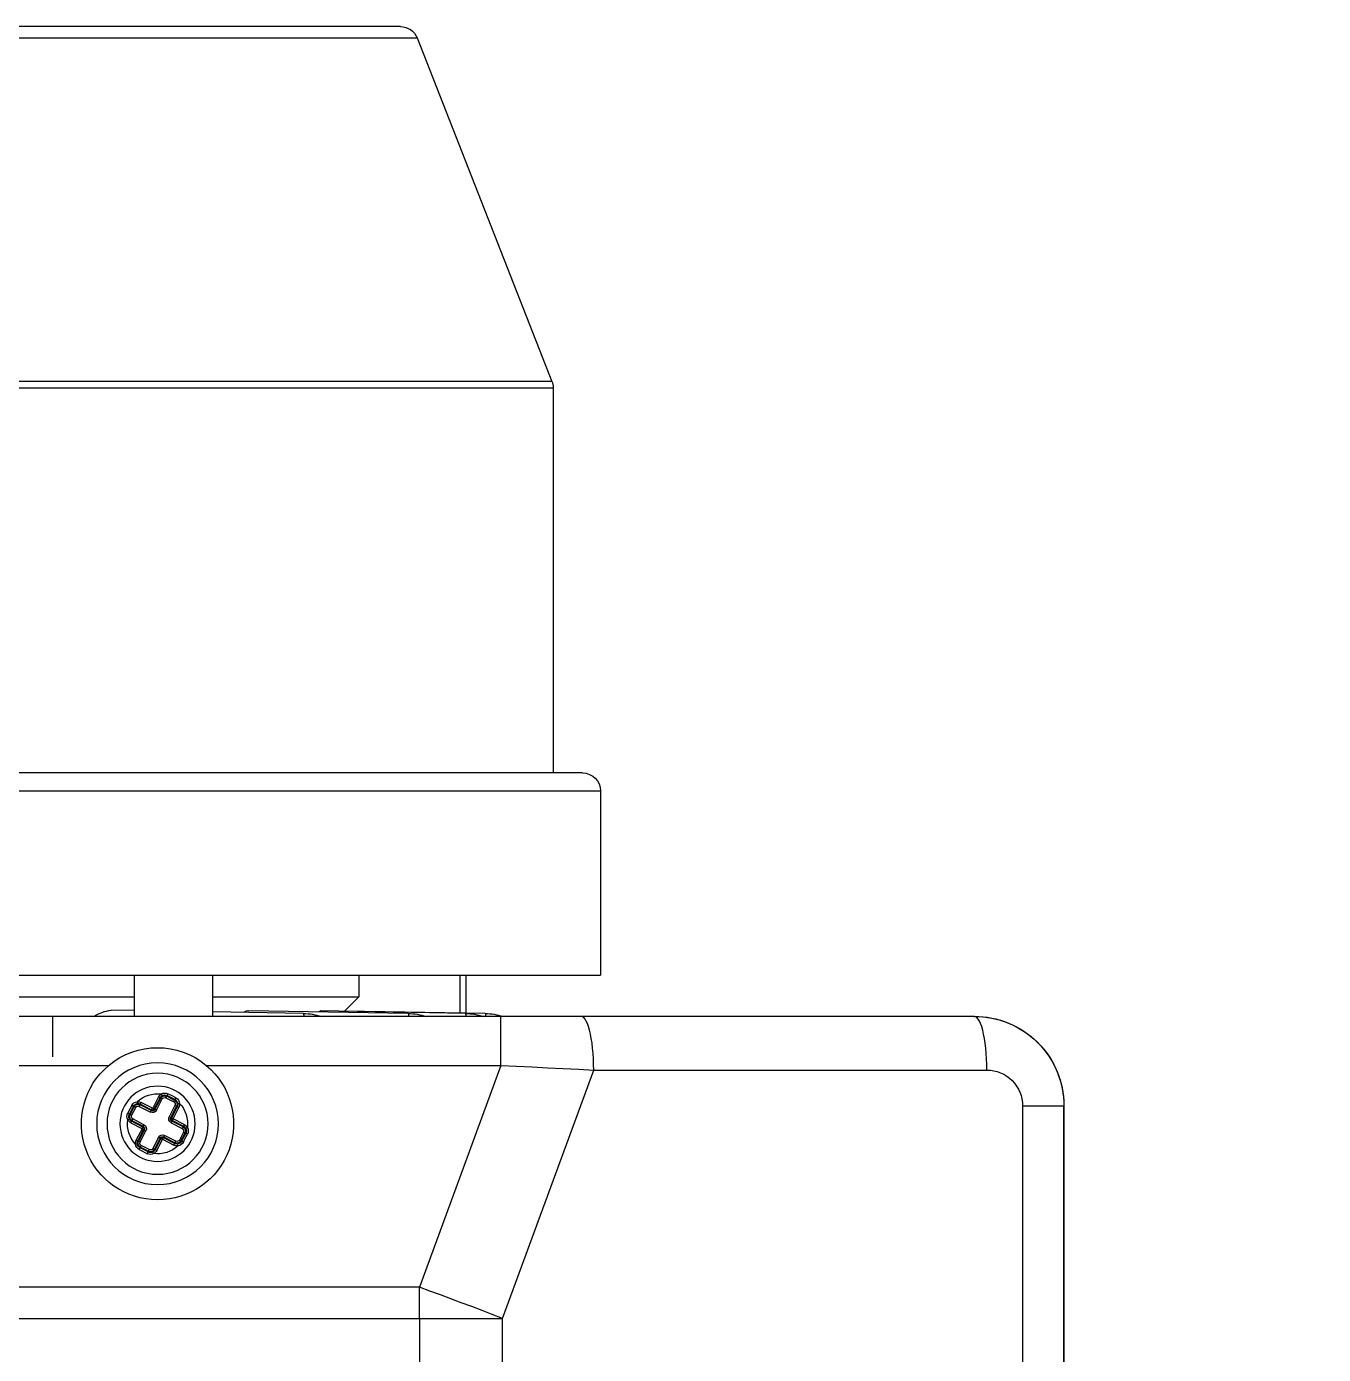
# Model space of a CAD drawing. Header units: millimetres. Extents: x -294625 to 2136527, y -251383 to 128331.
# Drawn here: x 1087848.3 to 1087920.7, y -78089.6 to -78015.5 of the extents above; entities that cross this region are included whole.
import ezdxf

# ---------------------------------------------------------------- set-up
doc = ezdxf.new("R2010")
doc.units = ezdxf.units.MM
doc.layers.add('N3-NOTE', color=11, linetype='Continuous', lineweight=13)
doc.styles.add('P-VNTIMEH', font='vntimeh.shx', dxfattribs={"width": 0.75, "height": 300})
doc.dimstyles.new('N-NOTE', dxfattribs={"dimtxt": 200, "dimasz": 30, "dimexe": 50, "dimexo": 50, "dimgap": 100, "dimtad": 1, "dimdec": 0, "dimdsep": 46, "dimtxsty": 'P-VNTIMEH', "dimblk": 'OPEN30', "dimcen": 0, "dimse1": 1, "dimse2": 1, "dimclrd": 256, "dimclre": 7, "dimclrt": 256, "dimadec": 0, "dimazin": 0, "dimtfac": 1, "dimtdec": 0, "dimtix": 1, "dimtmove": 2, "dimatfit": 3, "dimldrblk": 'OPEN30', "dimfxl": 1, "dimtolj": 1, "dimtzin": 0, "dimarcsym": 0})

# ---------------------------------------------------------------- blocks, each defined once
blk = doc.blocks.new('MB bom')
at = {"color": 8, "linetype": 'Continuous'}
for p, q in [((-198921.422, 638726.174), (-199017.78, 638726.174)), ((-199017.751, 638726.173), (-198921.452, 638726.174)), ((-198921.452, 638723.869), (-198921.452, 638726.174)), ((-198921.452, 638723.869), (-199017.751, 638723.868)), ((-198919.452, 638699.906), (-198919.452, 638721.869)), ((-198919.452, 638721.869), (-198919.138, 638721.865)), ((-198919.138, 638721.865), (-198918.828, 638721.854)), ((-198918.828, 638721.854), (-198918.525, 638721.835)), ((-198918.525, 638721.835), (-198918.231, 638721.809)), ((-198918.231, 638721.809), (-198917.952, 638721.776)), ((-198917.952, 638721.776), (-198917.688, 638721.736)), ((-198917.688, 638721.736), (-198917.444, 638721.69)), ((-198917.444, 638721.69), (-198917.222, 638721.639)), ((-198917.222, 638721.639), (-198917.025, 638721.582)), ((-198917.025, 638721.582), (-198916.854, 638721.521)), ((-198916.854, 638721.521), (-198916.711, 638721.456)), ((-198916.711, 638721.456), (-198916.598, 638721.388)), ((-198916.598, 638721.388), (-198916.517, 638721.318)), ((-198916.517, 638721.318), (-198916.468, 638721.246)), ((-198916.468, 638721.246), (-198916.452, 638721.174)), ((-198916.452, 638721.174), (-198916.452, 638699.211)), ((-198916.451, 638721.161), (-198916.451, 638669.667)), ((-198914.151, 638637.541), (-198914.151, 638700.291)), ((-198903.851, 638700.291), (-198914.151, 638700.291)), ((-198903.851, 638630.346), (-198903.851, 638700.291)), ((-198933.325, 638694.811), (-198919.452, 638699.906)), ((-198919.408, 638699.054), (-198919.452, 638699.906)), ((-198919.452, 638699.906), (-198919.138, 638699.902)), ((-198919.138, 638699.902), (-198918.828, 638699.891)), ((-198918.828, 638699.891), (-198918.524, 638699.872)), ((-198918.524, 638699.872), (-198918.231, 638699.846)), ((-198918.231, 638699.846), (-198917.952, 638699.813)), ((-198917.952, 638699.813), (-198917.688, 638699.774)), ((-198917.688, 638699.774), (-198917.444, 638699.728)), ((-198917.444, 638699.728), (-198917.222, 638699.676)), ((-198917.222, 638699.676), (-198917.024, 638699.62)), ((-198917.024, 638699.62), (-198916.853, 638699.559)), ((-198916.853, 638699.559), (-198916.711, 638699.494)), ((-198916.711, 638699.494), (-198916.598, 638699.426)), ((-198919.364, 638698.196), (-198919.408, 638699.054)), ((-198916.598, 638699.426), (-198916.517, 638699.356)), ((-198916.517, 638699.356), (-198916.468, 638699.284)), ((-198916.468, 638699.284), (-198916.452, 638699.211)), ((-198916.452, 638699.211), (-198916.451, 638694.727)), ((-198902.851, 638699.291), (-198902.851, 638630.346)), ((-198919.32, 638697.333), (-198919.364, 638698.196)), ((-198919.276, 638696.466), (-198919.32, 638697.333)), ((-198881.34, 638697.641), (-198902.851, 638697.641)), ((-198881.34, 638577.441), (-198881.34, 638697.641)), ((-198880.975, 638697.572), (-198880.975, 638577.51)), ((-198861.785, 638690.04), (-198880.975, 638697.572)), ((-198919.233, 638695.597), (-198919.276, 638696.466)), ((-198919.19, 638694.727), (-198919.233, 638695.597)), ((-199005.877, 638694.811), (-198933.325, 638694.811)), ((-198933.325, 638694.811), (-198933.105, 638694.242)), ((-198933.325, 638690.176), (-198933.325, 638694.811)), ((-198919.19, 638694.727), (-198931.582, 638690.176)), ((-198919.19, 638678.267), (-198919.19, 638694.727)), ((-198919.19, 638694.727), (-198916.451, 638694.727)), ((-198916.451, 638694.727), (-198916.451, 638604.291)), ((-198933.105, 638694.242), (-198932.885, 638693.669)), ((-198932.885, 638693.669), (-198932.665, 638693.092)), ((-198916.437, 638693.856), (-198916.451, 638693.856)), ((-198916.375, 638693.856), (-198916.437, 638693.856)), ((-198916.329, 638693.855), (-198916.375, 638693.856)), ((-198916.3, 638693.854), (-198916.329, 638693.855)), ((-198916.291, 638693.852), (-198916.3, 638693.854)), ((-198916.291, 638693.852), (-198916.153, 638685.987)), ((-198932.665, 638693.092), (-198932.446, 638692.512)), ((-198932.446, 638692.512), (-198932.228, 638691.93)), ((-198916.437, 638692.756), (-198916.451, 638692.756)), ((-198916.375, 638692.756), (-198916.437, 638692.756)), ((-198916.329, 638692.755), (-198916.375, 638692.756)), ((-198916.3, 638692.754), (-198916.329, 638692.755)), ((-198916.291, 638692.752), (-198916.3, 638692.754)), ((-198916.291, 638692.752), (-198916.149, 638684.656)), ((-198916.272, 638692.791), (-198914.151, 638692.791)), ((-198914.151, 638692.43), (-198916.266, 638692.43)), ((-198932.228, 638691.93), (-198932.011, 638691.347)), ((-198932.011, 638691.347), (-198931.796, 638690.762)), ((-198931.796, 638690.762), (-198931.582, 638690.176)), ((-198933.325, 638690.176), (-199005.877, 638690.176)), ((-198933.324, 638613.284), (-198933.325, 638690.176)), ((-198933.325, 638690.176), (-198931.582, 638690.176)), ((-198931.582, 638690.176), (-198931.581, 638613.284)), ((-198861.785, 638585.042), (-198861.785, 638690.04)), ((-198916.437, 638689.556), (-198916.451, 638689.556)), ((-198916.375, 638689.556), (-198916.437, 638689.556)), ((-198916.329, 638689.555), (-198916.375, 638689.556)), ((-198916.3, 638689.554), (-198916.329, 638689.555)), ((-198916.291, 638689.552), (-198916.3, 638689.554)), ((-198916.291, 638689.552), (-198916.135, 638680.616)), ((-198861.151, 638689.11), (-198861.151, 638585.973)), ((-198915.351, 638686.791), (-198916.154, 638685.989)), ((-198915.351, 638678.607), (-198915.351, 638686.791)), ((-198914.151, 638686.791), (-198915.351, 638686.791)), ((-198916.171, 638685.968), (-198916.172, 638685.967)), ((-198916.153, 638685.987), (-198916.171, 638685.968)), ((-198916.149, 638684.656), (-198916.17, 638684.599)), ((-198916.17, 638684.599), (-198916.203, 638684.548)), ((-198916.437, 638683.706), (-198916.451, 638683.706)), ((-198916.375, 638683.706), (-198916.437, 638683.706)), ((-198916.329, 638683.705), (-198916.375, 638683.706)), ((-198916.3, 638683.704), (-198916.329, 638683.705)), ((-198916.291, 638683.702), (-198916.3, 638683.704)), ((-198916.291, 638683.702), (-198916.202, 638678.607)), ((-198916.16, 638680.501), (-198916.232, 638680.353)), ((-198916.135, 638680.616), (-198916.16, 638680.501)), ((-198914.151, 638678.607), (-198916.451, 638678.607)), ((-198923.679, 638676.686), (-198923.58, 638676.672)), ((-198923.639, 638676.45), (-198923.551, 638676.496)), ((-198923.511, 638676.517), (-198923.551, 638676.496)), ((-198923.551, 638676.496), (-198923.229, 638675.872)), ((-198923.511, 638676.517), (-198923.422, 638676.562)), ((-198923.189, 638675.893), (-198923.511, 638676.517)), ((-198923.476, 638676.985), (-198923.297, 638677.075)), ((-198923.476, 638676.985), (-198923.467, 638676.968)), ((-198923.467, 638676.968), (-198923.458, 638676.951)), ((-198923.458, 638676.951), (-198923.45, 638676.935)), ((-198923.45, 638676.935), (-198923.442, 638676.92)), ((-198923.442, 638676.92), (-198923.436, 638676.908)), ((-198923.436, 638676.908), (-198923.43, 638676.899)), ((-198923.43, 638676.899), (-198923.427, 638676.892)), ((-198923.427, 638676.892), (-198923.425, 638676.889)), ((-198922.981, 638677.118), (-198923.425, 638676.889)), ((-198923.404, 638676.849), (-198923.425, 638676.889)), ((-198923.422, 638676.562), (-198923.1, 638675.939)), ((-198923.404, 638676.849), (-198922.96, 638677.078)), ((-198923.404, 638676.849), (-198923.359, 638676.761)), ((-198922.914, 638676.99), (-198923.359, 638676.761)), ((-198923.297, 638677.075), (-198923.029, 638677.216)), ((-198923.029, 638677.216), (-198923.02, 638677.198)), ((-198923.02, 638677.198), (-198923.012, 638677.181)), ((-198923.012, 638677.181), (-198923.003, 638677.165)), ((-198923.003, 638677.165), (-198922.996, 638677.15)), ((-198922.996, 638677.15), (-198922.99, 638677.138)), ((-198922.99, 638677.138), (-198922.985, 638677.128)), ((-198922.985, 638677.128), (-198922.982, 638677.122)), ((-198922.982, 638677.122), (-198922.981, 638677.118)), ((-198922.96, 638677.078), (-198922.981, 638677.118)), ((-198922.96, 638677.078), (-198922.914, 638676.99)), ((-198922.628, 638676.972), (-198922.716, 638676.926)), ((-198922.395, 638676.302), (-198922.716, 638676.926)), ((-198922.666, 638677.206), (-198922.712, 638677.118)), ((-198922.628, 638676.972), (-198922.587, 638676.993)), ((-198922.628, 638676.972), (-198922.306, 638676.348)), ((-198922.499, 638677.038), (-198922.587, 638676.993)), ((-198922.266, 638676.369), (-198922.587, 638676.993)), ((-198922.499, 638677.038), (-198922.177, 638676.415)), ((-198922.166, 638676.411), (-198921.542, 638676.733)), ((-198921.496, 638676.644), (-198922.12, 638676.322)), ((-198922.1, 638676.282), (-198921.476, 638676.604)), ((-198921.43, 638676.515), (-198922.054, 638676.194)), ((-198921.496, 638676.644), (-198921.542, 638676.733)), ((-198921.476, 638676.604), (-198921.496, 638676.644)), ((-198921.43, 638676.515), (-198921.476, 638676.604)), ((-198921.324, 638676.674), (-198921.31, 638676.773)), ((-198921.232, 638676.452), (-198921.143, 638676.498)), ((-198921.143, 638676.498), (-198921.103, 638676.518)), ((-198921.143, 638676.498), (-198920.914, 638676.053)), ((-198921.103, 638676.518), (-198921.1, 638676.52)), ((-198920.874, 638676.074), (-198921.103, 638676.518)), ((-198921.1, 638676.52), (-198921.094, 638676.524)), ((-198921.094, 638676.524), (-198921.084, 638676.529)), ((-198921.084, 638676.529), (-198921.072, 638676.535)), ((-198921.072, 638676.535), (-198921.058, 638676.543)), ((-198921.058, 638676.543), (-198921.042, 638676.551)), ((-198921.042, 638676.551), (-198921.025, 638676.56)), ((-198921.025, 638676.56), (-198921.007, 638676.569)), ((-198921.007, 638676.569), (-198920.917, 638676.391)), ((-198923.945, 638675.494), (-198923.321, 638675.815)), ((-198923.318, 638675.826), (-198923.639, 638676.45)), ((-198923.321, 638675.815), (-198923.276, 638675.727)), ((-198923.318, 638675.826), (-198923.229, 638675.872)), ((-198923.189, 638675.893), (-198923.229, 638675.872)), ((-198923.189, 638675.893), (-198923.1, 638675.939)), ((-198922.306, 638676.348), (-198922.395, 638676.302)), ((-198922.306, 638676.348), (-198922.266, 638676.369)), ((-198922.177, 638676.415), (-198922.266, 638676.369)), ((-198922.166, 638676.411), (-198922.12, 638676.322)), ((-198922.1, 638676.282), (-198922.12, 638676.322)), ((-198922.1, 638676.282), (-198922.054, 638676.194)), ((-198921.69, 638675.488), (-198921.066, 638675.809)), ((-198921.003, 638676.007), (-198921.232, 638676.452)), ((-198921.066, 638675.809), (-198921.02, 638675.721)), ((-198921.003, 638676.007), (-198920.914, 638676.053)), ((-198920.917, 638676.391), (-198920.777, 638676.122)), ((-198920.914, 638676.053), (-198920.874, 638676.074)), ((-198920.875, 638675.804), (-198920.787, 638675.757)), ((-198920.874, 638676.074), (-198920.871, 638676.075)), ((-198920.871, 638676.075), (-198920.864, 638676.078)), ((-198920.864, 638676.078), (-198920.854, 638676.083)), ((-198920.854, 638676.083), (-198920.842, 638676.089)), ((-198920.842, 638676.089), (-198920.828, 638676.096)), ((-198920.828, 638676.096), (-198920.811, 638676.105)), ((-198920.811, 638676.105), (-198920.794, 638676.113)), ((-198920.794, 638676.113), (-198920.777, 638676.122)), ((-198924.115, 638675.322), (-198924.026, 638675.277)), ((-198924.072, 638674.989), (-198924.057, 638674.996)), ((-198924.057, 638674.996), (-198924.045, 638675.002)), ((-198924.045, 638675.002), (-198924.035, 638675.007)), ((-198924.035, 638675.007), (-198924.028, 638675.01)), ((-198924.028, 638675.01), (-198924.025, 638675.012)), ((-198923.985, 638675.032), (-198924.025, 638675.012)), ((-198924.025, 638675.012), (-198923.796, 638674.567)), ((-198923.985, 638675.032), (-198923.897, 638675.078)), ((-198923.756, 638674.588), (-198923.985, 638675.032)), ((-198923.945, 638675.494), (-198923.9, 638675.405)), ((-198923.276, 638675.727), (-198923.9, 638675.405)), ((-198923.879, 638675.365), (-198923.9, 638675.405)), ((-198923.897, 638675.078), (-198923.668, 638674.634)), ((-198923.879, 638675.365), (-198923.255, 638675.686)), ((-198923.879, 638675.365), (-198923.833, 638675.276)), ((-198923.209, 638675.598), (-198923.833, 638675.276)), ((-198923.255, 638675.686), (-198923.276, 638675.727)), ((-198923.255, 638675.686), (-198923.209, 638675.598)), ((-198921.799, 638675.147), (-198921.71, 638675.193)), ((-198921.477, 638674.523), (-198921.799, 638675.147)), ((-198921.71, 638675.193), (-198921.67, 638675.213)), ((-198921.71, 638675.193), (-198921.389, 638674.569)), ((-198921.69, 638675.488), (-198921.644, 638675.399)), ((-198921.67, 638675.213), (-198921.581, 638675.259)), ((-198921.348, 638674.589), (-198921.67, 638675.213)), ((-198921.02, 638675.721), (-198921.644, 638675.399)), ((-198921.644, 638675.399), (-198921.624, 638675.359)), ((-198921.624, 638675.359), (-198921, 638675.681)), ((-198921.624, 638675.359), (-198921.578, 638675.27)), ((-198921.581, 638675.259), (-198921.26, 638674.635)), ((-198920.954, 638675.592), (-198921.578, 638675.27)), ((-198921.02, 638675.721), (-198921, 638675.681)), ((-198921, 638675.681), (-198920.954, 638675.592)), ((-198924.122, 638674.963), (-198924.105, 638674.972)), ((-198923.982, 638674.695), (-198924.122, 638674.963)), ((-198924.105, 638674.972), (-198924.088, 638674.981)), ((-198924.088, 638674.981), (-198924.072, 638674.989)), ((-198923.892, 638674.517), (-198923.982, 638674.695)), ((-198923.892, 638674.517), (-198923.874, 638674.526)), ((-198923.874, 638674.526), (-198923.857, 638674.534)), ((-198923.857, 638674.534), (-198923.841, 638674.543)), ((-198923.841, 638674.543), (-198923.827, 638674.55)), ((-198923.827, 638674.55), (-198923.815, 638674.557)), ((-198923.815, 638674.557), (-198923.806, 638674.562)), ((-198923.806, 638674.562), (-198923.799, 638674.565)), ((-198923.799, 638674.565), (-198923.796, 638674.567)), ((-198923.756, 638674.588), (-198923.796, 638674.567)), ((-198923.756, 638674.588), (-198923.668, 638674.634)), ((-198923.595, 638674.314), (-198923.58, 638674.412)), ((-198923.469, 638674.57), (-198922.845, 638674.892)), ((-198923.424, 638674.482), (-198923.469, 638674.57)), ((-198922.8, 638674.803), (-198923.424, 638674.482)), ((-198923.424, 638674.482), (-198923.403, 638674.441)), ((-198923.403, 638674.441), (-198922.779, 638674.763)), ((-198923.357, 638674.353), (-198923.403, 638674.441)), ((-198922.733, 638674.675), (-198923.357, 638674.353)), ((-198922.845, 638674.892), (-198922.8, 638674.803)), ((-198922.8, 638674.803), (-198922.779, 638674.763)), ((-198922.779, 638674.763), (-198922.733, 638674.675)), ((-198922.634, 638674.717), (-198922.722, 638674.671)), ((-198922.4, 638674.047), (-198922.722, 638674.671)), ((-198922.593, 638674.737), (-198922.634, 638674.717)), ((-198922.634, 638674.717), (-198922.312, 638674.093)), ((-198922.505, 638674.783), (-198922.593, 638674.737)), ((-198922.272, 638674.113), (-198922.593, 638674.737)), ((-198922.505, 638674.783), (-198922.183, 638674.159)), ((-198921.985, 638674.096), (-198921.54, 638674.325)), ((-198921.54, 638674.325), (-198921.495, 638674.236)), ((-198921.477, 638674.523), (-198921.389, 638674.569)), ((-198921.389, 638674.569), (-198921.348, 638674.589)), ((-198921.348, 638674.589), (-198921.26, 638674.635)), ((-198921.319, 638674.415), (-198921.22, 638674.401)), ((-198916.451, 638674.257), (-198914.151, 638674.257)), ((-198916.126, 638674.257), (-198916.103, 638672.943)), ((-198915.351, 638626.176), (-198915.351, 638674.257)), ((-198922.312, 638674.093), (-198922.4, 638674.047)), ((-198922.272, 638674.113), (-198922.312, 638674.093)), ((-198922.183, 638674.159), (-198922.272, 638674.113)), ((-198922.186, 638673.967), (-198922.231, 638673.878)), ((-198921.985, 638674.096), (-198921.939, 638674.007)), ((-198921.495, 638674.236), (-198921.939, 638674.007)), ((-198921.939, 638674.007), (-198921.919, 638673.967)), ((-198921.919, 638673.967), (-198921.474, 638674.196)), ((-198921.919, 638673.967), (-198921.917, 638673.964)), ((-198921.917, 638673.964), (-198921.914, 638673.957)), ((-198921.914, 638673.957), (-198921.909, 638673.948)), ((-198921.909, 638673.948), (-198921.903, 638673.935)), ((-198921.903, 638673.935), (-198921.896, 638673.921)), ((-198921.896, 638673.921), (-198921.888, 638673.905)), ((-198921.888, 638673.905), (-198921.879, 638673.888)), ((-198921.879, 638673.888), (-198921.87, 638673.87)), ((-198921.602, 638674.01), (-198921.87, 638673.87)), ((-198921.423, 638674.1), (-198921.602, 638674.01)), ((-198921.495, 638674.236), (-198921.474, 638674.196)), ((-198921.474, 638674.196), (-198921.472, 638674.193)), ((-198921.472, 638674.193), (-198921.469, 638674.187)), ((-198921.469, 638674.187), (-198921.464, 638674.177)), ((-198921.464, 638674.177), (-198921.457, 638674.165)), ((-198921.457, 638674.165), (-198921.45, 638674.151)), ((-198921.45, 638674.151), (-198921.441, 638674.135)), ((-198921.441, 638674.135), (-198921.432, 638674.118)), ((-198921.432, 638674.118), (-198921.423, 638674.1)), ((-198919.19, 638605.267), (-198919.19, 638672.817)), ((-198916.451, 638669.667), (-198918.716, 638669.667))]:
    blk.add_line(p, q, dxfattribs=at)
for radius in [3.4, 2.823, 2.101]:
    blk.add_circle((-198922.451, 638675.542), radius, dxfattribs=at)
for centre, radius, start, end in [((-198921.452, 638721.174), 5, 0, 90.00033), ((-198921.437, 638721.188), 4.985, 359.68837, 89.82988), ((-198921.452, 638721.869), 2, 0, 90.00033), ((-198903.851, 638699.291), 1, 0, 90), ((-198881.34, 638696.641), 1, 68.56999, 90), ((-198919.79, 638693.791), 3.5, 1, 17.45299), ((-198919.79, 638692.691), 3.5, 1, 17.45299), ((-198919.79, 638689.491), 3.5, 1, 17.45299), ((-198862.151, 638689.11), 1, 0, 68.56999), ((-198919.79, 638683.641), 3.5, 1, 17.45299), ((-198922.451, 638675.542), 4.25, 39.87899, 320.12168), ((-198922.451, 638675.542), 4.25, 320.12168, 39.87899), ((-198922.856, 638676.886), 0.372, 59.32725, 117.78646), ((-198922.451, 638675.542), 1.678, 137.00357, 187.51532), ((-198923.291, 638676.63), 0.392, 171.70528, 207.27299), ((-198923.31, 638676.654), 0.37, 116.59063, 175.04308), ((-198923.291, 638676.63), 0.292, 171.70528, 207.27299), ((-198923.291, 638676.629), 0.292, 117.24127, 171.61038), ((-198923.291, 638676.63), 0.247, 117.27299, 207.27299), ((-198923.291, 638676.63), 0.147, 117.27299, 207.27299), ((-198922.847, 638676.858), 0.293, 62.68424, 117.21343), ((-198922.847, 638676.859), 0.247, 27.27299, 117.27299), ((-198922.847, 638676.859), 0.147, 27.27299, 117.27299), ((-198922.847, 638676.859), 0.292, 27.27299, 62.49728), ((-198922.451, 638675.542), 1.678, 47.16754, 97.34982), ((-198922.847, 638676.859), 0.392, 27.27299, 62.49728), ((-198921.363, 638676.384), 0.392, 82.3505, 117.27299), ((-198921.363, 638676.384), 0.292, 82.3505, 117.27299), ((-198921.363, 638676.384), 0.247, 27.27299, 117.27299), ((-198921.363, 638676.384), 0.147, 27.27299, 117.27299), ((-198921.363, 638676.384), 0.292, 27.24202, 82.24976), ((-198921.338, 638676.404), 0.37, 26.59558, 85.71768), ((-198923.325, 638675.823), 0.00837, 297.27299, 27.27299), ((-198923.325, 638675.823), 0.108, 297.27299, 27.27299), ((-198923.325, 638675.823), 0.153, 297.27299, 27.27299), ((-198923.325, 638675.823), 0.253, 297.27299, 27.27299), ((-198922.17, 638676.418), 0.253, 207.27299, 297.27299), ((-198922.17, 638676.418), 0.153, 207.27299, 297.27299), ((-198922.17, 638676.418), 0.108, 207.27299, 297.27299), ((-198922.17, 638676.418), 0.00837, 207.27299, 297.27299), ((-198922.451, 638675.542), 1.678, 317.19617, 7.37845), ((-198921.133, 638675.94), 0.147, 297.27299, 27.27299), ((-198921.133, 638675.94), 0.247, 297.27299, 27.27299), ((-198921.133, 638675.94), 0.292, 297.27299, 332.19549), ((-198921.133, 638675.94), 0.392, 297.27299, 332.19549), ((-198921.135, 638675.94), 0.293, 332.38604, 27.21415), ((-198921.106, 638675.949), 0.372, 329.00634, 27.77238), ((-198923.793, 638675.137), 0.372, 150.00973, 207.78974), ((-198923.766, 638675.145), 0.392, 117.27299, 153.14806), ((-198923.765, 638675.146), 0.293, 153.32952, 207.2139), ((-198923.766, 638675.145), 0.292, 117.27299, 153.14806), ((-198923.766, 638675.145), 0.247, 117.27299, 207.27299), ((-198923.766, 638675.145), 0.147, 117.27299, 207.27299), ((-198921.574, 638675.263), 0.253, 117.27299, 207.27299), ((-198921.574, 638675.263), 0.153, 117.27299, 207.27299), ((-198921.574, 638675.263), 0.108, 117.27299, 207.27299), ((-198921.574, 638675.263), 0.00837, 117.27299, 207.27299), ((-198923.561, 638674.682), 0.37, 206.57716, 264.71535), ((-198923.536, 638674.701), 0.292, 207.24242, 261.30613), ((-198923.537, 638674.701), 0.247, 207.27299, 297.27299), ((-198923.537, 638674.701), 0.147, 207.27299, 297.27299), ((-198923.537, 638674.701), 0.392, 261.39793, 297.27299), ((-198922.451, 638675.542), 1.678, 227.03067, 277.54242), ((-198923.537, 638674.701), 0.292, 261.39793, 297.27299), ((-198922.73, 638674.667), 0.253, 27.27299, 117.27299), ((-198922.73, 638674.667), 0.153, 27.27299, 117.27299), ((-198922.73, 638674.667), 0.108, 27.27299, 117.27299), ((-198922.73, 638674.667), 0.00837, 27.27299, 117.27299), ((-198921.608, 638674.456), 0.147, 297.27299, 27.27299), ((-198921.608, 638674.456), 0.247, 297.27299, 27.27299), ((-198921.608, 638674.456), 0.292, 297.24317, 351.95112), ((-198921.589, 638674.431), 0.37, 296.58199, 355.39627), ((-198921.608, 638674.456), 0.292, 352.04871, 27.27299), ((-198921.608, 638674.456), 0.392, 352.04871, 27.27299), ((-198922.052, 638674.227), 0.392, 207.27299, 242.84071), ((-198922.052, 638674.227), 0.292, 207.27299, 242.84071), ((-198922.052, 638674.227), 0.247, 207.27299, 297.27299), ((-198922.043, 638674.199), 0.372, 239.68265, 297.77562), ((-198922.053, 638674.228), 0.293, 243.02578, 297.21455), ((-198922.052, 638674.227), 0.147, 207.27299, 297.27299), ((-198918.537, 638673.292), 2.459, 328.01733, 351.84147)]:
    blk.add_arc(centre, radius, start, end, dxfattribs=at)
blk = doc.blocks.new('PMBCB')
h = blk.add_hatch()
h.set_pattern_fill('BTCT2', color=8, scale=30, pattern_type=2)
h.set_pattern_definition([(50, (-27194.2, -11189.96), (215.17805, -18.8256), [22.5, -247.5]), (355, (-27194.2, -11189.96), (-41.6254, 225.6576), [18, -198]), (100.4514, (-27176.26, -11191.53), (173.5528, 206.8319), [19.122, -210.3426]), (46.1842, (-27194.2, -11129.96), (320.1723, -49.6557), [33.75, -371.25]), (96.6356, (-27167.5, -11134.1), (280.3988, 292.2354), [28.683, -315.514]), (351.1842, (-27194.2, -11129.96), (280.3986, 292.2356), [27, -297]), (21, (-27164.2, -11144.96), (179.0721, -120.7857), [22.5, -247.5]), (326, (-27164.2, -11144.96), (72.9946, 217.545), [18, -198]), (71.4514, (-27149.27, -11155.03), (252.0668, 96.7591), [19.122, -210.3426]), (37.5, (-27194.194, -11189.96), (3.64796, 99.86816), [0, -195.6, 0, -201, 0, -198.75]), (7.5, (-27194.19, -11189.96), (78.92086, 118.3235), [0, -114.6, 0, -191.1, 0, -75.75]), (327.5, (-27261.094, -11189.96), (160.14673, -6.76646), [0, -75, 0, -234, 0, -310.5]), (317.5, (-27291.1, -11189.96), (174.95585, 30.0315), [0, -97.5, 0, -155.4, 0, -220.5]), (45, (-27194.19, -11189.96), (-63.6396, 63.6396), []), (45, (-27194.19, -11168.96), (-63.6396, 63.6396), [])])
h.paths.add_polyline_path([(6600, 2700), (-2900, 2700), (-2900, -200), (6600, -200)])
h.paths.add_polyline_path([(5000, 2500), (5000, 0), (0, 0), (0, 2500)], flags=16)
h.paths.add_polyline_path([(5200, 2500), (6400, 2500), (6400, 0), (5200, 0)], flags=16)
h.paths.add_polyline_path([(-200, 2500), (-200, 0), (-2700, 0), (-2700, 2500)], flags=16)
h.paths.add_polyline_path([(5350.968, 389.341), (6075.73, 389.341), (6075.73, 539.341), (5350.968, 539.341)], flags=0)
h.paths.add_polyline_path([(5451.738, 547.351), (5986.024, 547.351), (5986.024, 775.923), (5451.738, 775.923)], flags=0)
h.paths.add_polyline_path([(4155.052, 389.341), (4879.814, 389.341), (4879.814, 539.341), (4155.052, 539.341)], flags=0)
h.paths.add_polyline_path([(4255.822, 547.351), (4790.108, 547.351), (4790.108, 775.923), (4255.822, 775.923)], flags=0)
h.paths.add_polyline_path([(-1032.124, 389.341), (-307.362, 389.341), (-307.362, 539.341), (-1032.124, 539.341)], flags=0)
h.paths.add_polyline_path([(-931.354, 547.351), (-397.069, 547.351), (-397.069, 775.923), (-931.354, 775.923)], flags=0)
at = {"color": 8, "xscale": -0.998699011935332, "yscale": 0.998699011935332, "zscale": 0.998699011935332, "rotation": 270}
blk.add_blockref('MB bom', (-637462.743, 200790.955), dxfattribs=at)
blk = doc.blocks.new('_Open30')
at = {"color": 0, "linetype": 'ByBlock', "lineweight": -2}
for p, q in [((-1, 0.26795), (0, 0)), ((0, 0), (-1, -0.26795)), ((0, 0), (-1, 0))]:
    blk.add_line(p, q, dxfattribs=at)

msp = doc.modelspace()

# ---------------------------------------------------------------- block references
msp.add_blockref('PMBCB', (1087473.725, -80204.012))

# ---------------------------------------------------------------- next in the draw order: leaders
at = {"layer": 'N3-NOTE'}
msp.add_leader([(1091135.043, -78161.74), (1091135.043, -74362.361), (1083978.179, -74362.361)], dimstyle='N-NOTE', override={"dimasz": 300, "dimgap": 100, "dimtad": 0}, dxfattribs=at)

doc.saveas('drawing.dxf')
